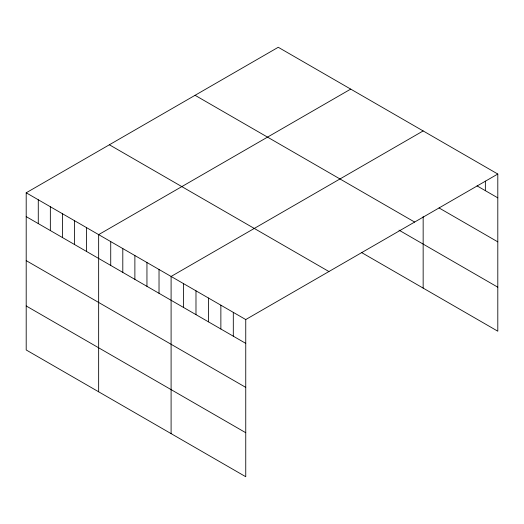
<?xml version="1.0" encoding="UTF-8"?>
<svg xmlns="http://www.w3.org/2000/svg" width="524" height="524" viewBox="0 0 524 524"><rect width="100%" height="100%" fill="white"/><g stroke="black" fill="none" stroke-linecap="round" stroke-linejoin="round"><path stroke-width="0.79" d="M26.2 192.799L245.749 319.555L245.749 476.722L26.2 349.966L26.2 192.799L278.251 47.278L497.8 174.034L497.8 331.201L361.436 252.47M350.707 89.106L98.65 234.628L98.65 391.795M423.156 130.935L171.099 276.456L171.099 433.623M245.749 319.555L497.8 174.034M477.063 185.882L497.8 197.856M439.053 207.943L497.8 241.859M195.079 95.303L414.622 222.058M399.006 230.154L497.8 287.198M109.378 144.781L328.921 271.53M26.2 216.622L245.749 343.377M26.2 260.625L245.749 387.38M26.2 305.964L245.749 432.719M485.362 181.147L485.362 190.671M423.156 216.576L423.156 288.102M233.304 312.37L233.304 336.192M220.866 305.191L220.866 329.013M208.421 298.005L208.421 321.828M195.983 290.827L195.983 314.649M183.544 283.641L183.544 307.464M159.027 269.487L159.027 293.309M146.949 262.517L146.949 286.34M134.878 255.542L134.878 279.364M122.799 248.573L122.799 272.395M110.728 241.603L110.728 265.426M86.578 227.658L86.578 251.481M74.5 220.689L74.5 244.512M62.428 213.713L62.428 237.536M50.35 206.744L50.35 230.567M38.278 199.775L38.278 223.597"/></g></svg>
